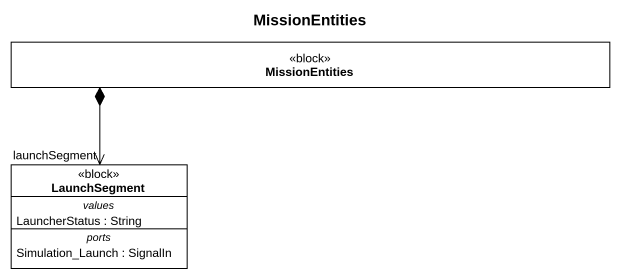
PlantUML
@startuml
title MissionEntities
hide circle
hide empty members
class MissionEntities <<block>>
class LaunchSegment <<block>> {
  -- values --
  LauncherStatus : String
  -- ports --
  Simulation_Launch : SignalIn
}
MissionEntities *--> "launchSegment" LaunchSegment
@enduml
